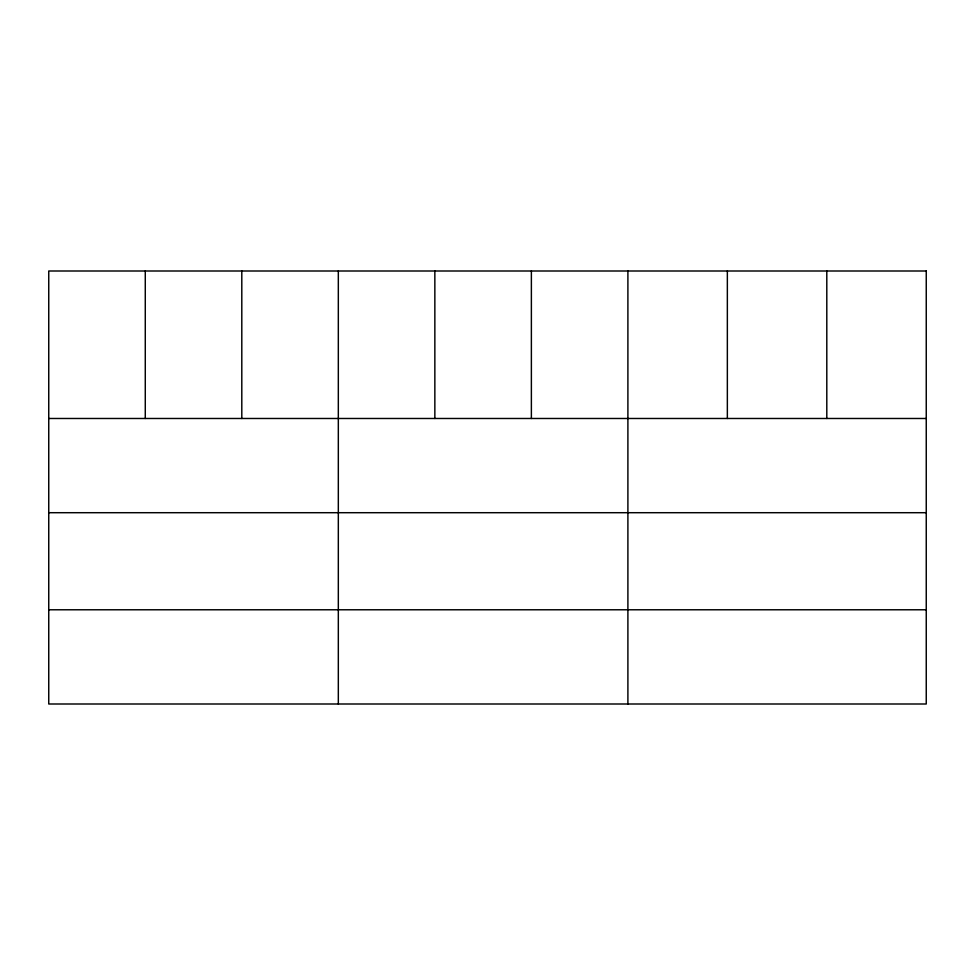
<?xml version="1.0" encoding="UTF-8"?>
<svg xmlns="http://www.w3.org/2000/svg" width="975" height="975" viewBox="0 0 975 975"><rect width="100%" height="100%" fill="white"/><g stroke="black" fill="none" stroke-linecap="round" stroke-linejoin="round"><path stroke-width="1.46" d="M48.75 418.482L926.25 418.482M48.75 512.704L926.25 512.704M48.75 609.777L926.25 609.777M826.8 271.001L826.8 418.482M727.35 271.001L727.35 418.482M627.9 271.001L627.9 703.999M531.375 271.001L531.375 418.482M434.85 271.001L434.85 418.482M338.325 271.001L338.325 703.999M241.8 271.001L241.8 418.482M145.275 271.001L145.275 418.482M926.25 271.001L48.75 271.001L48.75 703.999L926.25 703.999L926.25 271.001"/></g></svg>
